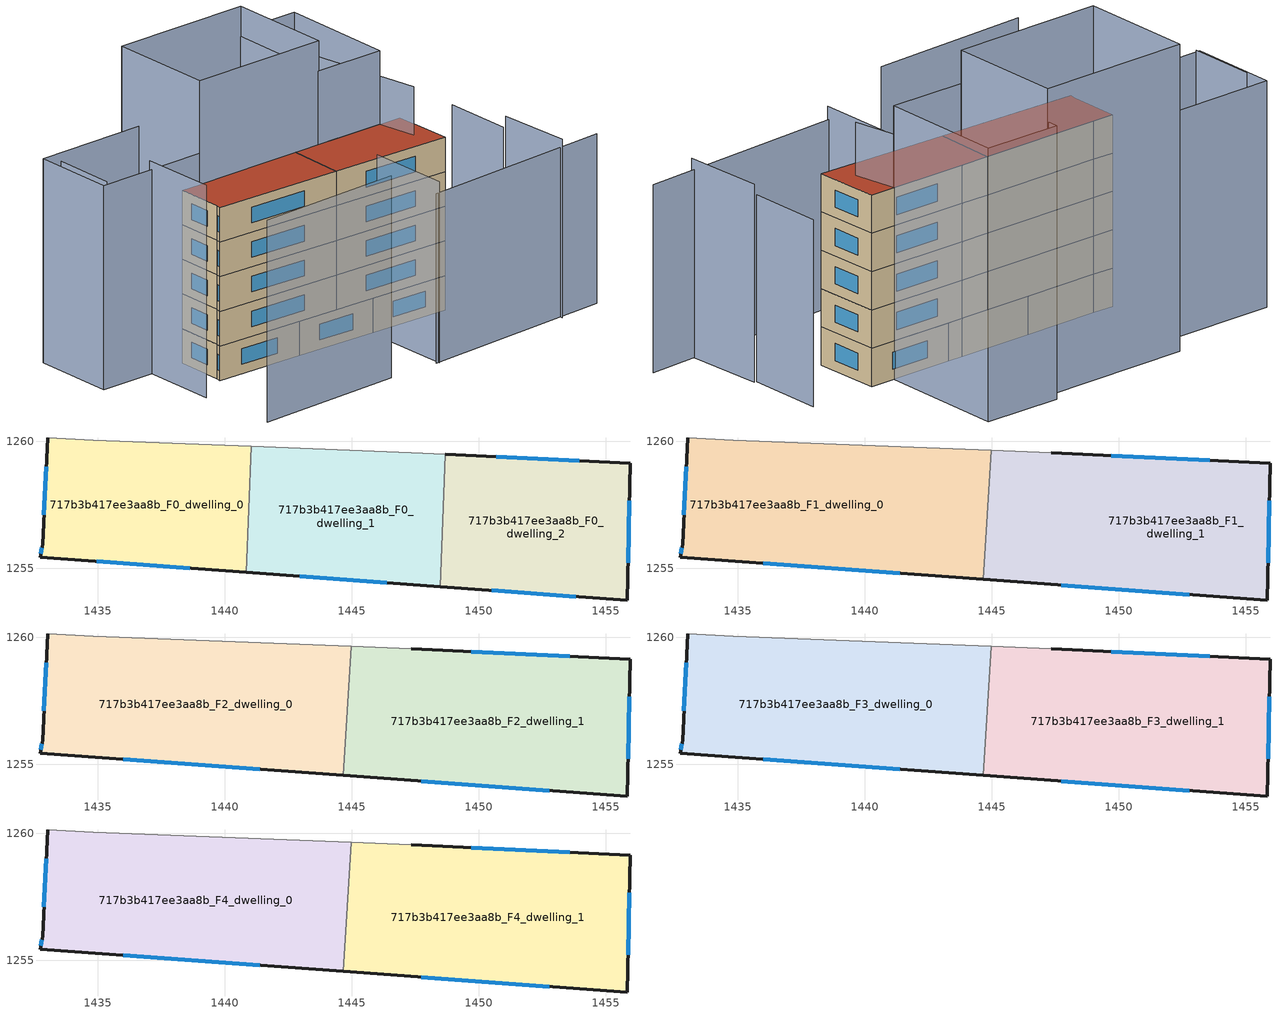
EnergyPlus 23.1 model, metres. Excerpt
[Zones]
717b3b417ee3aa8b_F0_dwelling_0
 floor ground (EU_floor_Construction): 1441.05,1259.79 1440.85,1254.84 1432.73,1255.44 1432.83,1255.94 1433.03,1260.15 1434.83,1260.04 z0
 wall outside (EU_wall_Construction): 1433.03,1260.15 1432.83,1255.94 1432.73,1255.44 1440.85,1254.84 z0:3
 wall adiabatic (EU_wall_Construction): 1441.05,1259.79 1434.83,1260.04 1433.03,1260.15 z0:3
 wall to 717b3b417ee3aa8b_F0_dwelling_1 (EU_wall_Construction): 1440.85,1254.84 1441.05,1259.79 z0:3
 window (EU_Window_Construction): 1432.8,1255.81 1432.76,1255.58 / 1432.97,1258.99 1432.89,1257.1 / 1434.97,1255.28 1438.62,1255.01 z0.83:2.17
717b3b417ee3aa8b_F0_dwelling_1
 floor ground (EU_floor_Construction): 1448.69,1259.48 1448.48,1254.28 1440.85,1254.84 1441.05,1259.79 1447.34,1259.54 z0
 wall outside (EU_wall_Construction): 1440.85,1254.84 1448.48,1254.28 z0:3
 wall adiabatic (EU_wall_Construction): 1448.69,1259.48 1447.34,1259.54 1441.05,1259.79 z0:3
 wall to 717b3b417ee3aa8b_F0_dwelling_2 (EU_wall_Construction): 1448.48,1254.28 1448.69,1259.48 z0:3
 window (EU_Window_Construction): 1442.95,1254.69 1446.38,1254.43 z0.83:2.17
717b3b417ee3aa8b_F0_dwelling_2
 floor ground (EU_floor_Construction): 1455.95,1259.14 1455.84,1253.74 1448.48,1254.28 1448.69,1259.48 z0
 wall outside (EU_wall_Construction): 1448.48,1254.28 1455.84,1253.74 1455.95,1259.14 1448.69,1259.48 z0:3
 window (EU_Window_Construction): 1453.95,1259.23 1450.68,1259.39 / 1455.87,1255.22 1455.92,1257.65 / 1450.51,1254.13 1453.82,1253.88 z0.83:2.17
717b3b417ee3aa8b_F1_dwelling_0
 floor to 717b3b417ee3aa8b_F0_dwelling_0 (EU_floor_Construction): 1441.05,1259.79 1440.85,1254.84 1432.73,1255.44 1432.83,1255.94 1433.03,1260.15 1434.83,1260.04 z3
 floor to 717b3b417ee3aa8b_F0_dwelling_1 (EU_floor_Construction): 1444.98,1259.64 1444.65,1254.56 1440.85,1254.84 1441.05,1259.79 z3
 wall outside (EU_wall_Construction): 1433.03,1260.15 1432.83,1255.94 1432.73,1255.44 1444.65,1254.56 z3:6
 wall adiabatic (EU_wall_Construction): 1444.98,1259.64 1434.83,1260.04 1433.03,1260.15 z3:6
 wall to 717b3b417ee3aa8b_F1_dwelling_1 (EU_wall_Construction): 1444.65,1254.56 1444.98,1259.64 z3:6
 window (EU_Window_Construction): 1432.8,1255.81 1432.76,1255.58 / 1432.97,1258.99 1432.89,1257.1 / 1436.01,1255.2 1441.37,1254.8 z3.83:5.17
717b3b417ee3aa8b_F1_dwelling_1
 floor to 717b3b417ee3aa8b_F0_dwelling_1 (EU_floor_Construction): 1448.69,1259.48 1448.48,1254.28 1444.65,1254.56 1444.98,1259.64 1447.34,1259.54 z3
 floor to 717b3b417ee3aa8b_F0_dwelling_2 (EU_floor_Construction): 1455.95,1259.14 1455.84,1253.74 1448.48,1254.28 1448.69,1259.48 z3
 wall outside (EU_wall_Construction): 1444.65,1254.56 1455.84,1253.74 1455.95,1259.14 1447.34,1259.54 z3:6
 wall adiabatic (EU_wall_Construction): 1447.34,1259.54 1444.98,1259.64 z3:6
 window (EU_Window_Construction): 1447.73,1254.33 1452.77,1253.96 / 1453.58,1259.25 1449.71,1259.43 / 1455.87,1255.22 1455.92,1257.65 z3.83:5.17
717b3b417ee3aa8b_F2_dwelling_0
 floor to 717b3b417ee3aa8b_F1_dwelling_0 (EU_floor_Construction): 1444.98,1259.64 1444.65,1254.56 1432.73,1255.44 1432.83,1255.94 1433.03,1260.15 1434.83,1260.04 z6
 wall outside (EU_wall_Construction): 1433.03,1260.15 1432.83,1255.94 1432.73,1255.44 1444.65,1254.56 z6:9
 wall adiabatic (EU_wall_Construction): 1444.98,1259.64 1434.83,1260.04 1433.03,1260.15 z6:9
 wall to 717b3b417ee3aa8b_F2_dwelling_1 (EU_wall_Construction): 1444.65,1254.56 1444.98,1259.64 z6:9
 window (EU_Window_Construction): 1432.8,1255.81 1432.76,1255.58 / 1432.97,1258.99 1432.89,1257.1 / 1436.01,1255.2 1441.37,1254.8 z6.83:8.17
717b3b417ee3aa8b_F2_dwelling_1
 floor to 717b3b417ee3aa8b_F1_dwelling_1 (EU_floor_Construction): 1455.95,1259.14 1455.84,1253.74 1444.65,1254.56 1444.98,1259.64 1447.34,1259.54 z6
 wall outside (EU_wall_Construction): 1444.65,1254.56 1455.84,1253.74 1455.95,1259.14 1447.34,1259.54 z6:9
 wall adiabatic (EU_wall_Construction): 1447.34,1259.54 1444.98,1259.64 z6:9
 window (EU_Window_Construction): 1447.73,1254.33 1452.77,1253.96 / 1453.58,1259.25 1449.71,1259.43 / 1455.87,1255.22 1455.92,1257.65 z6.83:8.17
717b3b417ee3aa8b_F3_dwelling_0
 floor to 717b3b417ee3aa8b_F2_dwelling_0 (EU_floor_Construction): 1444.98,1259.64 1444.65,1254.56 1432.73,1255.44 1432.83,1255.94 1433.03,1260.15 1434.83,1260.04 z9
 wall outside (EU_wall_Construction): 1433.03,1260.15 1432.83,1255.94 1432.73,1255.44 1444.65,1254.56 z9:12
 wall adiabatic (EU_wall_Construction): 1444.98,1259.64 1434.83,1260.04 1433.03,1260.15 z9:12
 wall to 717b3b417ee3aa8b_F3_dwelling_1 (EU_wall_Construction): 1444.65,1254.56 1444.98,1259.64 z9:12
 window (EU_Window_Construction): 1432.8,1255.81 1432.76,1255.58 / 1432.97,1258.99 1432.89,1257.1 / 1436.01,1255.2 1441.37,1254.8 z9.83:11.17
717b3b417ee3aa8b_F3_dwelling_1
 floor to 717b3b417ee3aa8b_F2_dwelling_1 (EU_floor_Construction): 1455.95,1259.14 1455.84,1253.74 1444.65,1254.56 1444.98,1259.64 1447.34,1259.54 z9
 wall outside (EU_wall_Construction): 1444.65,1254.56 1455.84,1253.74 1455.95,1259.14 1447.34,1259.54 z9:12
 wall adiabatic (EU_wall_Construction): 1447.34,1259.54 1444.98,1259.64 z9:12
 window (EU_Window_Construction): 1447.73,1254.33 1452.77,1253.96 / 1453.58,1259.25 1449.71,1259.43 / 1455.87,1255.22 1455.92,1257.65 z9.83:11.17
717b3b417ee3aa8b_F4_dwelling_0
 floor to 717b3b417ee3aa8b_F3_dwelling_0 (EU_floor_Construction): 1444.98,1259.64 1444.65,1254.56 1432.73,1255.44 1432.83,1255.94 1433.03,1260.15 1434.83,1260.04 z12
 wall outside (EU_wall_Construction): 1433.03,1260.15 1432.83,1255.94 1432.73,1255.44 1444.65,1254.56 z12:15
 wall adiabatic (EU_wall_Construction): 1444.98,1259.64 1434.83,1260.04 1433.03,1260.15 z12:15
 wall to 717b3b417ee3aa8b_F4_dwelling_1 (EU_wall_Construction): 1444.65,1254.56 1444.98,1259.64 z12:15
 window (EU_Window_Construction): 1432.8,1255.81 1432.76,1255.58 / 1432.97,1258.99 1432.89,1257.1 / 1436.01,1255.2 1441.37,1254.8 z12.83:14.17
 roof outside (EU_roof_Construction): 1444.65,1254.56 1444.98,1259.64 1434.83,1260.04 1433.03,1260.15 1432.83,1255.94 1432.73,1255.44 z15
717b3b417ee3aa8b_F4_dwelling_1
 floor to 717b3b417ee3aa8b_F3_dwelling_1 (EU_floor_Construction): 1455.95,1259.14 1455.84,1253.74 1444.65,1254.56 1444.98,1259.64 1447.34,1259.54 z12
 wall outside (EU_wall_Construction): 1444.65,1254.56 1455.84,1253.74 1455.95,1259.14 1447.34,1259.54 z12:15
 wall adiabatic (EU_wall_Construction): 1447.34,1259.54 1444.98,1259.64 z12:15
 window (EU_Window_Construction): 1447.73,1254.33 1452.77,1253.96 / 1453.58,1259.25 1449.71,1259.43 / 1455.87,1255.22 1455.92,1257.65 z12.83:14.17
 roof outside (EU_roof_Construction): 1455.84,1253.74 1455.95,1259.14 1447.34,1259.54 1444.98,1259.64 1444.65,1254.56 z15
shading: 1425.35,1266.14 1425.13,1260.55 z0:17.9; 1429.63,1246.64 1443.14,1246.51 z0:17.5; 1447.83,1246.23 1465.64,1246.42 z0:14.7; 1461.55,1246.13 1461.55,1252.73 z0:15.5; 1448.25,1253.55 1448.05,1246.13 z0:15.7; 1461.31,1252.74 1461.55,1258.94 z0:14.6; 1429.76,1260.46 1429.52,1253.65 z0:18.4; 1435.13,1267.45 1434.83,1260.05 / 1434.83,1260.05 1424.69,1260.46 / 1424.69,1260.46 1425,1267.86 / 1425,1267.86 1435.13,1267.45 z0:17.7; 1447.46,1259.54 1434.83,1260.05 / 1434.83,1260.05 1435.22,1269.56 / 1435.22,1269.56 1447.84,1269.05 / 1447.84,1269.05 1447.46,1259.54 z0:24; 1453.85,1259.24 1447.34,1259.54 / 1447.34,1259.54 1447.83,1270 / 1447.83,1270 1454.33,1269.7 / 1454.33,1269.7 1453.85,1259.24 z0:21.4; 1454.3,1255.73 1452.51,1269.56 z0:19.2
[Building]
EU S2 Campaign: North Axis=0; Terrain=City; Solar Distribution=FullExterior
[Site:Location]
Lyon-Bron: Latitude=45.75; Longitude=5; Time Zone=1; Elevation=198
[SizingPeriod:WeatherFileDays]
AnnualSizingPeriod: Begin Month=1; Begin Day of Month=1; End Month=12; End Day of Month=31; Day of Week for Start Day=Monday; Use Weather File Daylight Saving Period=No; Use Weather File Rain and Snow Indicators=No
[MATERIAL]
EU_InternalMass_Material: Roughness=MediumRough; Thickness=0.1; Conductivity=1; Density=1800; Specific Heat=900; Thermal Absorptance=0.9; Solar Absorptance=0.7; Visible Absorptance=0.7
[MATERIAL:NOMASS] Roughness=MediumRough; Thermal Absorptance=0.9; Solar Absorptance=0.7; Visible Absorptance=0.7
Name | Thermal Resistance
EU_wall_NoMass | 0.87146
EU_roof_NoMass | 0.842276
EU_floor_NoMass | 0.496999
[WINDOWMATERIAL:SIMPLEGLAZINGSYSTEM]
EU_Window_SimpleGlazing: UFactor=2.2525; Solar Heat Gain Coefficient=0.76; Visible Transmittance=0.76
[CONSTRUCTION]
EU_wall_Construction: EU_wall_NoMass
EU_roof_Construction: EU_roof_NoMass
EU_floor_Construction: EU_floor_NoMass
EU_Window_Construction: EU_Window_SimpleGlazing
EU_InternalMass_Construction: EU_InternalMass_Material
[ZONE] Type=1; Multiplier=1; Ceiling Height=autocalculate; Floor Area=autocalculate; Part of Total Floor Area=Yes
Name | Volume
717b3b417ee3aa8b_F0_dwelling_0 | 116.526
717b3b417ee3aa8b_F1_dwelling_0; 717b3b417ee3aa8b_F2_dwelling_0; 717b3b417ee3aa8b_F3_dwelling_0; 717b3b417ee3aa8b_F4_dwelling_0; 717b3b417ee3aa8b_F1_dwelling_1; 717b3b417ee3aa8b_F2_dwelling_1; 717b3b417ee3aa8b_F3_dwelling_1; 717b3b417ee3aa8b_F4_dwelling_1 | 174.797
717b3b417ee3aa8b_F0_dwelling_1 | 116.531
717b3b417ee3aa8b_F0_dwelling_2 | 116.532
[INTERNALMASS] Construction=EU_InternalMass_Construction
Name | Zone or ZoneList | Surface Area
717b3b417ee3aa8b_F0_dwelling_0_EU_InternalMass | 717b3b417ee3aa8b_F0_dwelling_0 | 38.8419
717b3b417ee3aa8b_F0_dwelling_1_EU_InternalMass | 717b3b417ee3aa8b_F0_dwelling_1 | 38.8437
717b3b417ee3aa8b_F0_dwelling_2_EU_InternalMass | 717b3b417ee3aa8b_F0_dwelling_2 | 38.844
717b3b417ee3aa8b_F1_dwelling_0_EU_InternalMass | 717b3b417ee3aa8b_F1_dwelling_0 | 58.2656
717b3b417ee3aa8b_F1_dwelling_1_EU_InternalMass | 717b3b417ee3aa8b_F1_dwelling_1 | 58.2651
717b3b417ee3aa8b_F2_dwelling_0_EU_InternalMass | 717b3b417ee3aa8b_F2_dwelling_0 | 58.2656
717b3b417ee3aa8b_F2_dwelling_1_EU_InternalMass | 717b3b417ee3aa8b_F2_dwelling_1 | 58.2651
717b3b417ee3aa8b_F3_dwelling_0_EU_InternalMass | 717b3b417ee3aa8b_F3_dwelling_0 | 58.2656
717b3b417ee3aa8b_F3_dwelling_1_EU_InternalMass | 717b3b417ee3aa8b_F3_dwelling_1 | 58.2651
717b3b417ee3aa8b_F4_dwelling_0_EU_InternalMass | 717b3b417ee3aa8b_F4_dwelling_0 | 58.2656
717b3b417ee3aa8b_F4_dwelling_1_EU_InternalMass | 717b3b417ee3aa8b_F4_dwelling_1 | 58.2651
[OTHEREQUIPMENT] Fuel Type=Electricity; Design Level Calculation Method=Watts/Area; Power per Zone Floor Area=1; Fraction Latent=0; Fraction Radiant=0; Fraction Lost=0; Carbon Dioxide Generation Rate=0; EndUse Subcategory=EU_Step8_InternalGains
Name | Zone or ZoneList or Space or SpaceList | Schedule
EU_Step8_InternalGain_717b3b417ee3aa8b_F0_dwelling_0_f000 | 717b3b417ee3aa8b_F0_dwelling_0 | EU_Step8_GainSchedule_717b3b417ee3aa8b_F0_dwelling_0_f000
EU_Step8_InternalGain_717b3b417ee3aa8b_F0_dwelling_1_f000 | 717b3b417ee3aa8b_F0_dwelling_1 | EU_Step8_GainSchedule_717b3b417ee3aa8b_F0_dwelling_1_f000
EU_Step8_InternalGain_717b3b417ee3aa8b_F0_dwelling_2_f000 | 717b3b417ee3aa8b_F0_dwelling_2 | EU_Step8_GainSchedule_717b3b417ee3aa8b_F0_dwelling_2_f000
EU_Step8_InternalGain_717b3b417ee3aa8b_F1_dwelling_0_f000 | 717b3b417ee3aa8b_F1_dwelling_0 | EU_Step8_GainSchedule_717b3b417ee3aa8b_F1_dwelling_0_f000
EU_Step8_InternalGain_717b3b417ee3aa8b_F1_dwelling_1_f000 | 717b3b417ee3aa8b_F1_dwelling_1 | EU_Step8_GainSchedule_717b3b417ee3aa8b_F1_dwelling_1_f000
EU_Step8_InternalGain_717b3b417ee3aa8b_F2_dwelling_0_f000 | 717b3b417ee3aa8b_F2_dwelling_0 | EU_Step8_GainSchedule_717b3b417ee3aa8b_F2_dwelling_0_f000
EU_Step8_InternalGain_717b3b417ee3aa8b_F2_dwelling_1_f000 | 717b3b417ee3aa8b_F2_dwelling_1 | EU_Step8_GainSchedule_717b3b417ee3aa8b_F2_dwelling_1_f000
EU_Step8_InternalGain_717b3b417ee3aa8b_F3_dwelling_0_f000 | 717b3b417ee3aa8b_F3_dwelling_0 | EU_Step8_GainSchedule_717b3b417ee3aa8b_F3_dwelling_0_f000
EU_Step8_InternalGain_717b3b417ee3aa8b_F3_dwelling_1_f000 | 717b3b417ee3aa8b_F3_dwelling_1 | EU_Step8_GainSchedule_717b3b417ee3aa8b_F3_dwelling_1_f000
EU_Step8_InternalGain_717b3b417ee3aa8b_F4_dwelling_0_f000 | 717b3b417ee3aa8b_F4_dwelling_0 | EU_Step8_GainSchedule_717b3b417ee3aa8b_F4_dwelling_0_f000
EU_Step8_InternalGain_717b3b417ee3aa8b_F4_dwelling_1_f000 | 717b3b417ee3aa8b_F4_dwelling_1 | EU_Step8_GainSchedule_717b3b417ee3aa8b_F4_dwelling_1_f000
[ZONEVENTILATION:DESIGNFLOWRATE] Schedule=EU_AlwaysOn; Design Flow Rate Calculation Method=AirChanges/Hour; Air Changes per Hour=0.425; Ventilation Type=Natural; Fan Pressure Rise=0; Fan Total Efficiency=1; Constant Term Coefficient=1; Temperature Term Coefficient=0; Velocity Term Coefficient=0; Velocity Squared Term Coefficient=0; Minimum Indoor Temperature=-100; Maximum Indoor Temperature=100; Delta Temperature=-100; Minimum Outdoor Temperature=-100; Maximum Outdoor Temperature=100; Maximum Wind Speed=40
Name | Zone or ZoneList or Space or SpaceList
EU_ConstantAir_717b3b417ee3aa8b_F0_dwelling_0 | 717b3b417ee3aa8b_F0_dwelling_0
EU_ConstantAir_717b3b417ee3aa8b_F0_dwelling_1 | 717b3b417ee3aa8b_F0_dwelling_1
EU_ConstantAir_717b3b417ee3aa8b_F0_dwelling_2 | 717b3b417ee3aa8b_F0_dwelling_2
EU_ConstantAir_717b3b417ee3aa8b_F1_dwelling_0 | 717b3b417ee3aa8b_F1_dwelling_0
EU_ConstantAir_717b3b417ee3aa8b_F1_dwelling_1 | 717b3b417ee3aa8b_F1_dwelling_1
EU_ConstantAir_717b3b417ee3aa8b_F2_dwelling_0 | 717b3b417ee3aa8b_F2_dwelling_0
EU_ConstantAir_717b3b417ee3aa8b_F2_dwelling_1 | 717b3b417ee3aa8b_F2_dwelling_1
EU_ConstantAir_717b3b417ee3aa8b_F3_dwelling_0 | 717b3b417ee3aa8b_F3_dwelling_0
EU_ConstantAir_717b3b417ee3aa8b_F3_dwelling_1 | 717b3b417ee3aa8b_F3_dwelling_1
EU_ConstantAir_717b3b417ee3aa8b_F4_dwelling_0 | 717b3b417ee3aa8b_F4_dwelling_0
EU_ConstantAir_717b3b417ee3aa8b_F4_dwelling_1 | 717b3b417ee3aa8b_F4_dwelling_1
[HVACTEMPLATE:THERMOSTAT] Constant Heating Setpoint=20; Constant Cooling Setpoint=50
EU_HeatOnly_717b3b417ee3aa8b_F0_dwelling_0; EU_HeatOnly_717b3b417ee3aa8b_F0_dwelling_1; EU_HeatOnly_717b3b417ee3aa8b_F0_dwelling_2; EU_HeatOnly_717b3b417ee3aa8b_F1_dwelling_0; EU_HeatOnly_717b3b417ee3aa8b_F1_dwelling_1; EU_HeatOnly_717b3b417ee3aa8b_F2_dwelling_0; EU_HeatOnly_717b3b417ee3aa8b_F2_dwelling_1; EU_HeatOnly_717b3b417ee3aa8b_F3_dwelling_0; EU_HeatOnly_717b3b417ee3aa8b_F3_dwelling_1; EU_HeatOnly_717b3b417ee3aa8b_F4_dwelling_0; EU_HeatOnly_717b3b417ee3aa8b_F4_dwelling_1
[HVACTEMPLATE:ZONE:IDEALLOADSAIRSYSTEM] System Availability Schedule=EU_AlwaysOn; Maximum Heating Supply Air Temperature=50; Minimum Cooling Supply Air Temperature=13; Maximum Heating Supply Air Humidity Ratio=0.0156; Minimum Cooling Supply Air Humidity Ratio=0.0077; Heating Limit=NoLimit; Cooling Limit=NoLimit; Heating Availability Schedule=EU_AlwaysOn; Cooling Availability Schedule=EU_CoolingOff; Dehumidification Control Type=ConstantSensibleHeatRatio; Cooling Sensible Heat Ratio=0.7; Dehumidification Setpoint=60; Humidification Control Type=None; Humidification Setpoint=30; Outdoor Air Method=None; Outdoor Air Flow Rate per Person=0.00944; Outdoor Air Flow Rate per Zone Floor Area=0; Outdoor Air Flow Rate per Zone=0; Demand Controlled Ventilation Type=None; Outdoor Air Economizer Type=NoEconomizer; Heat Recovery Type=None; Sensible Heat Recovery Effectiveness=0.7; Latent Heat Recovery Effectiveness=0.65
Name | Template Thermostat
717b3b417ee3aa8b_F0_dwelling_0 | EU_HeatOnly_717b3b417ee3aa8b_F0_dwelling_0
717b3b417ee3aa8b_F0_dwelling_1 | EU_HeatOnly_717b3b417ee3aa8b_F0_dwelling_1
717b3b417ee3aa8b_F0_dwelling_2 | EU_HeatOnly_717b3b417ee3aa8b_F0_dwelling_2
717b3b417ee3aa8b_F1_dwelling_0 | EU_HeatOnly_717b3b417ee3aa8b_F1_dwelling_0
717b3b417ee3aa8b_F1_dwelling_1 | EU_HeatOnly_717b3b417ee3aa8b_F1_dwelling_1
717b3b417ee3aa8b_F2_dwelling_0 | EU_HeatOnly_717b3b417ee3aa8b_F2_dwelling_0
717b3b417ee3aa8b_F2_dwelling_1 | EU_HeatOnly_717b3b417ee3aa8b_F2_dwelling_1
717b3b417ee3aa8b_F3_dwelling_0 | EU_HeatOnly_717b3b417ee3aa8b_F3_dwelling_0
717b3b417ee3aa8b_F3_dwelling_1 | EU_HeatOnly_717b3b417ee3aa8b_F3_dwelling_1
717b3b417ee3aa8b_F4_dwelling_0 | EU_HeatOnly_717b3b417ee3aa8b_F4_dwelling_0
717b3b417ee3aa8b_F4_dwelling_1 | EU_HeatOnly_717b3b417ee3aa8b_F4_dwelling_1
[SIZING:ZONE] Zone Cooling Design Supply Air Temperature Input Method=SupplyAirTemperature; Zone Cooling Design Supply Air Temperature=13; Zone Heating Design Supply Air Temperature Input Method=SupplyAirTemperature; Zone Heating Design Supply Air Temperature=50; Zone Cooling Design Supply Air Humidity Ratio=0.008; Zone Heating Design Supply Air Humidity Ratio=0.008; Cooling Design Air Flow Method=DesignDay; Cooling Design Air Flow Rate=0; Cooling Minimum Air Flow per Zone Floor Area=0.000762; Cooling Minimum Air Flow=0; Cooling Minimum Air Flow Fraction=0.2; Heating Design Air Flow Method=DesignDay; Heating Design Air Flow Rate=0; Heating Maximum Air Flow per Zone Floor Area=0.002032; Heating Maximum Air Flow=0.141576; Heating Maximum Air Flow Fraction=0.3; Account for Dedicated Outdoor Air System=No; Dedicated Outdoor Air System Control Strategy=NeutralSupplyAir; Dedicated Outdoor Air Low Setpoint Temperature for Design=autosize; Dedicated Outdoor Air High Setpoint Temperature for Design=autosize; Zone Load Sizing Method=Sensible Load Only No Latent Load; Zone Latent Cooling Design Supply Air Humidity Ratio Input Method=HumidityRatioDifference; Zone Cooling Design Supply Air Humidity Ratio Difference=0.005; Zone Latent Heating Design Supply Air Humidity Ratio Input Method=HumidityRatioDifference; Zone Humidification Design Supply Air Humidity Ratio Difference=0.005
717b3b417ee3aa8b_F0_dwelling_0; 717b3b417ee3aa8b_F0_dwelling_1; 717b3b417ee3aa8b_F0_dwelling_2; 717b3b417ee3aa8b_F1_dwelling_0; 717b3b417ee3aa8b_F1_dwelling_1; 717b3b417ee3aa8b_F2_dwelling_0; 717b3b417ee3aa8b_F2_dwelling_1; 717b3b417ee3aa8b_F3_dwelling_0; 717b3b417ee3aa8b_F3_dwelling_1; 717b3b417ee3aa8b_F4_dwelling_0; 717b3b417ee3aa8b_F4_dwelling_1
[SCHEDULE:CONSTANT]
Name | Hourly Value
EU_AlwaysOn | 1
EU_CoolingOff | 0
[SCHEDULE:FILE] Column Number=1; Rows to Skip at Top=0; Number of Hours of Data=8760; Column Separator=Comma; Interpolate to Timestep=No; Minutes per Item=60; Adjust Schedule for Daylight Savings=Yes
Name | File
EU_Step8_GainSchedule_717b3b417ee3aa8b_F0_dwelling_0_f000 | ../../schedules/717b3b417ee3aa8b/717b3b417ee3aa8b_F0_dwelling_0_f000_gain.csv
EU_Step8_GainSchedule_717b3b417ee3aa8b_F0_dwelling_1_f000 | ../../schedules/717b3b417ee3aa8b/717b3b417ee3aa8b_F0_dwelling_1_f000_gain.csv
EU_Step8_GainSchedule_717b3b417ee3aa8b_F0_dwelling_2_f000 | ../../schedules/717b3b417ee3aa8b/717b3b417ee3aa8b_F0_dwelling_2_f000_gain.csv
EU_Step8_GainSchedule_717b3b417ee3aa8b_F1_dwelling_0_f000 | ../../schedules/717b3b417ee3aa8b/717b3b417ee3aa8b_F1_dwelling_0_f000_gain.csv
EU_Step8_GainSchedule_717b3b417ee3aa8b_F1_dwelling_1_f000 | ../../schedules/717b3b417ee3aa8b/717b3b417ee3aa8b_F1_dwelling_1_f000_gain.csv
EU_Step8_GainSchedule_717b3b417ee3aa8b_F2_dwelling_0_f000 | ../../schedules/717b3b417ee3aa8b/717b3b417ee3aa8b_F2_dwelling_0_f000_gain.csv
EU_Step8_GainSchedule_717b3b417ee3aa8b_F2_dwelling_1_f000 | ../../schedules/717b3b417ee3aa8b/717b3b417ee3aa8b_F2_dwelling_1_f000_gain.csv
EU_Step8_GainSchedule_717b3b417ee3aa8b_F3_dwelling_0_f000 | ../../schedules/717b3b417ee3aa8b/717b3b417ee3aa8b_F3_dwelling_0_f000_gain.csv
EU_Step8_GainSchedule_717b3b417ee3aa8b_F3_dwelling_1_f000 | ../../schedules/717b3b417ee3aa8b/717b3b417ee3aa8b_F3_dwelling_1_f000_gain.csv
EU_Step8_GainSchedule_717b3b417ee3aa8b_F4_dwelling_0_f000 | ../../schedules/717b3b417ee3aa8b/717b3b417ee3aa8b_F4_dwelling_0_f000_gain.csv
EU_Step8_GainSchedule_717b3b417ee3aa8b_F4_dwelling_1_f000 | ../../schedules/717b3b417ee3aa8b/717b3b417ee3aa8b_F4_dwelling_1_f000_gain.csv
